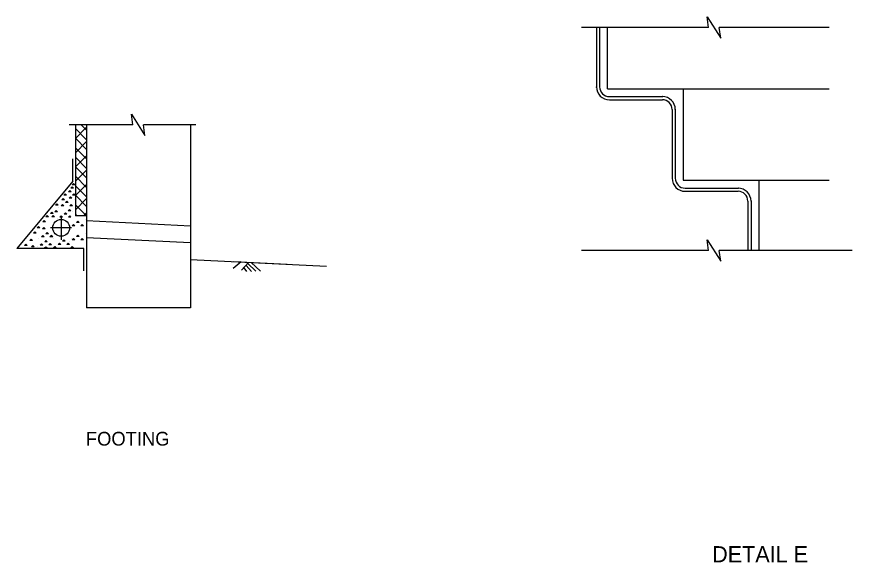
# Model space of a CAD drawing. Extents: x -1189.7 to -1130.7, y 892.4 to 924.3.
# Drawn here: x -1147.39 to -1134.97, y 892.4 to 900.51 of the extents above; entities that cross this region are included whole.
import ezdxf

# ---------------------------------------------------------------- set-up
doc = ezdxf.new("R2010")
doc.units = 0
for name, color, linetype in [('df_NO-PLOT', 7, 'Continuous'), ('str_Center-Line-A', 7, 'Continuous'), ('str_Concrete-A', 7, 'Continuous'), ('str_Grades-Top-Toe-Slope-A', 7, 'Continuous'), ('str_Hatching-A', 7, 'Continuous'), ('str_Non-Metallic-Components-B', 7, 'Continuous')]:
    doc.layers.add(name, color=color, linetype=linetype)

msp = doc.modelspace()

# ---------------------------------------------------------------- linework, layer by layer
at = {"layer": 'str_Center-Line-A'}
for p, q in [((-1146.731, 897.536), (-1146.731, 897.195)), ((-1146.575, 897.372), (-1146.889, 897.372))]:
    msp.add_line(p, q, dxfattribs=at)
at = {"layer": 'str_Concrete-A'}
for p, q in [((-1137.107, 900.347), (-1138.994, 900.347)), ((-1138.609, 899.438), (-1138.609, 900.346)), ((-1135.313, 900.347), (-1136.947, 900.347)), ((-1138.609, 899.438), (-1137.484, 899.438)), ((-1137.484, 899.438), (-1137.484, 898.078)), ((-1137.484, 899.438), (-1135.313, 899.438)), ((-1145.667, 898.901), (-1146.612, 898.901)), ((-1146.519, 898.901), (-1146.519, 897.548)), ((-1146.353, 898.901), (-1146.353, 896.182)), ((-1144.729, 898.901), (-1145.507, 898.901)), ((-1144.81, 898.901), (-1144.81, 896.182)), ((-1137.484, 898.078), (-1136.359, 898.078)), ((-1136.359, 898.078), (-1136.359, 897.034)), ((-1136.359, 898.078), (-1135.313, 898.078)), ((-1146.353, 897.548), (-1146.519, 897.548)), ((-1137.107, 897.034), (-1138.994, 897.034)), ((-1134.97, 897.034), (-1136.947, 897.034)), ((-1144.81, 896.182), (-1146.353, 896.182))]:
    msp.add_line(p, q, dxfattribs=at)
for points in [[(-1137.107, 900.347), (-1137.127, 900.507), (-1136.927, 900.187), (-1136.947, 900.347)], [(-1145.667, 898.901), (-1145.687, 899.061), (-1145.487, 898.741), (-1145.507, 898.901)], [(-1137.107, 897.035), (-1137.127, 897.195), (-1136.927, 896.875), (-1136.947, 897.035)]]:
    msp.add_lwpolyline(points, dxfattribs=at)
at = {"layer": 'str_Grades-Top-Toe-Slope-A'}
for p, q in [((-1144.056, 896.864), (-1144.175, 896.768)), ((-1144.17, 896.869), (-1143.371, 896.829)), ((-1143.948, 896.858), (-1144.048, 896.743)), ((-1143.983, 896.809), (-1143.9, 896.724)), ((-1143.958, 896.84), (-1143.835, 896.728)), ((-1143.904, 896.855), (-1143.766, 896.729)), ((-1144.016, 896.776), (-1143.978, 896.723))]:
    msp.add_line(p, q, dxfattribs=at)
at = {"layer": 'str_Hatching-A'}
for p, q in [((-1146.353, 898.866), (-1146.519, 898.699)), ((-1146.353, 898.678), (-1146.519, 898.845)), ((-1146.353, 898.82), (-1146.434, 898.901)), ((-1146.353, 898.537), (-1146.519, 898.704)), ((-1146.353, 898.654), (-1146.519, 898.487)), ((-1146.353, 898.396), (-1146.519, 898.562)), ((-1146.353, 898.442), (-1146.519, 898.275)), ((-1146.353, 898.254), (-1146.519, 898.421)), ((-1146.353, 898.113), (-1146.519, 898.279)), ((-1146.353, 898.23), (-1146.519, 898.063)), ((-1146.353, 897.971), (-1146.519, 898.138)), ((-1146.604, 897.924), (-1146.624, 897.904)), ((-1146.584, 897.904), (-1146.604, 897.924)), ((-1146.568, 897.982), (-1146.588, 897.962)), ((-1146.549, 897.962), (-1146.588, 897.962)), ((-1146.549, 897.962), (-1146.568, 897.982)), ((-1146.547, 898.028), (-1146.567, 898.008)), ((-1146.528, 898.008), (-1146.567, 898.008)), ((-1146.528, 898.008), (-1146.547, 898.028)), ((-1146.353, 898.017), (-1146.519, 897.851)), ((-1146.353, 897.83), (-1146.519, 897.997)), ((-1146.702, 897.807), (-1146.722, 897.787)), ((-1146.683, 897.787), (-1146.702, 897.807)), ((-1146.669, 897.876), (-1146.689, 897.856)), ((-1146.649, 897.856), (-1146.689, 897.856)), ((-1146.649, 897.856), (-1146.669, 897.876)), ((-1146.584, 897.904), (-1146.624, 897.904)), ((-1146.592, 897.83), (-1146.612, 897.811)), ((-1146.572, 897.811), (-1146.612, 897.811)), ((-1146.572, 897.811), (-1146.592, 897.83)), ((-1146.542, 897.877), (-1146.561, 897.857)), ((-1146.522, 897.857), (-1146.561, 897.857)), ((-1146.522, 897.857), (-1146.542, 897.877)), ((-1146.353, 897.688), (-1146.519, 897.855)), ((-1146.353, 897.805), (-1146.519, 897.639)), ((-1146.796, 897.729), (-1146.816, 897.709)), ((-1146.776, 897.709), (-1146.816, 897.709)), ((-1146.776, 897.709), (-1146.796, 897.729)), ((-1146.767, 897.675), (-1146.767, 897.675)), ((-1146.767, 897.675), (-1146.767, 897.675)), ((-1146.71, 897.718), (-1146.73, 897.698)), ((-1146.69, 897.698), (-1146.73, 897.698)), ((-1146.683, 897.787), (-1146.722, 897.787)), ((-1146.69, 897.698), (-1146.71, 897.718)), ((-1146.645, 897.766), (-1146.665, 897.746)), ((-1146.625, 897.746), (-1146.665, 897.746)), ((-1146.625, 897.746), (-1146.645, 897.766)), ((-1146.583, 897.719), (-1146.602, 897.699)), ((-1146.563, 897.699), (-1146.602, 897.699)), ((-1146.563, 897.699), (-1146.583, 897.719)), ((-1146.537, 897.79), (-1146.537, 897.79)), ((-1146.537, 897.79), (-1146.537, 897.79)), ((-1146.353, 897.547), (-1146.519, 897.714)), ((-1146.94, 897.552), (-1146.96, 897.532)), ((-1146.921, 897.532), (-1146.94, 897.552)), ((-1146.87, 897.605), (-1146.89, 897.585)), ((-1146.85, 897.585), (-1146.89, 897.585)), ((-1146.851, 897.552), (-1146.871, 897.532)), ((-1146.85, 897.585), (-1146.87, 897.605)), ((-1146.831, 897.532), (-1146.851, 897.552)), ((-1146.806, 897.63), (-1146.826, 897.61)), ((-1146.787, 897.61), (-1146.826, 897.61)), ((-1146.787, 897.61), (-1146.806, 897.63)), ((-1146.667, 897.595), (-1146.686, 897.576)), ((-1146.647, 897.576), (-1146.686, 897.576)), ((-1146.647, 897.576), (-1146.667, 897.595)), ((-1146.608, 897.645), (-1146.628, 897.625)), ((-1146.588, 897.625), (-1146.628, 897.625)), ((-1146.588, 897.625), (-1146.608, 897.645)), ((-1146.559, 897.619), (-1146.559, 897.619)), ((-1146.559, 897.619), (-1146.559, 897.619)), ((-1146.495, 897.548), (-1146.519, 897.572)), ((-1146.353, 897.593), (-1146.398, 897.548)), ((-1146.983, 897.478), (-1147.003, 897.458)), ((-1146.964, 897.458), (-1147.003, 897.458)), ((-1146.964, 897.458), (-1146.983, 897.478)), ((-1146.921, 897.532), (-1146.96, 897.532)), ((-1146.831, 897.532), (-1146.871, 897.532)), ((-1146.789, 897.504), (-1146.789, 897.505)), ((-1146.789, 897.504), (-1146.789, 897.504)), ((-1146.732, 897.547), (-1146.751, 897.528)), ((-1146.712, 897.528), (-1146.751, 897.528)), ((-1146.712, 897.528), (-1146.732, 897.547)), ((-1146.604, 897.549), (-1146.624, 897.529)), ((-1146.585, 897.529), (-1146.624, 897.529)), ((-1146.585, 897.529), (-1146.604, 897.549)), ((-1146.482, 897.468), (-1146.502, 897.449)), ((-1146.463, 897.449), (-1146.502, 897.449)), ((-1146.463, 897.449), (-1146.482, 897.468)), ((-1146.375, 897.492), (-1146.375, 897.492)), ((-1146.375, 897.492), (-1146.375, 897.492)), ((-1147.124, 897.311), (-1147.144, 897.291)), ((-1147.104, 897.291), (-1147.124, 897.311)), ((-1147.069, 897.392), (-1147.089, 897.372)), ((-1147.049, 897.372), (-1147.089, 897.372)), ((-1147.049, 897.372), (-1147.069, 897.392)), ((-1146.99, 897.375), (-1147.009, 897.355)), ((-1146.97, 897.355), (-1147.009, 897.355)), ((-1146.97, 897.355), (-1146.99, 897.375)), ((-1146.939, 897.303), (-1146.959, 897.283)), ((-1146.92, 897.283), (-1146.939, 897.303)), ((-1146.832, 897.327), (-1146.832, 897.327)), ((-1146.832, 897.327), (-1146.832, 897.327)), ((-1146.604, 897.377), (-1146.604, 897.377)), ((-1146.604, 897.377), (-1146.604, 897.377)), ((-1146.547, 897.42), (-1146.567, 897.401)), ((-1146.528, 897.401), (-1146.567, 897.401)), ((-1146.528, 897.401), (-1146.547, 897.42)), ((-1146.42, 897.421), (-1146.44, 897.402)), ((-1146.4, 897.402), (-1146.44, 897.402)), ((-1146.4, 897.402), (-1146.42, 897.421)), ((-1147.176, 897.204), (-1147.195, 897.185)), ((-1147.156, 897.185), (-1147.195, 897.185)), ((-1147.156, 897.185), (-1147.176, 897.204)), ((-1147.104, 897.291), (-1147.144, 897.291)), ((-1147.061, 897.212), (-1147.061, 897.212)), ((-1147.061, 897.212), (-1147.061, 897.212)), ((-1147.004, 897.255), (-1147.024, 897.235)), ((-1146.985, 897.235), (-1147.024, 897.235)), ((-1146.985, 897.235), (-1147.004, 897.255)), ((-1146.957, 897.182), (-1146.976, 897.163)), ((-1146.92, 897.283), (-1146.959, 897.283)), ((-1146.937, 897.163), (-1146.957, 897.182)), ((-1146.877, 897.256), (-1146.897, 897.236)), ((-1146.857, 897.236), (-1146.897, 897.236)), ((-1146.857, 897.236), (-1146.877, 897.256)), ((-1146.849, 897.206), (-1146.849, 897.206)), ((-1146.849, 897.206), (-1146.849, 897.206)), ((-1146.691, 897.191), (-1146.711, 897.172)), ((-1146.671, 897.172), (-1146.691, 897.191)), ((-1146.583, 897.215), (-1146.583, 897.215)), ((-1146.583, 897.215), (-1146.583, 897.215)), ((-1146.547, 897.213), (-1146.567, 897.193)), ((-1146.528, 897.193), (-1146.567, 897.193)), ((-1146.528, 897.193), (-1146.547, 897.213)), ((-1146.482, 897.261), (-1146.502, 897.241)), ((-1146.463, 897.241), (-1146.502, 897.241)), ((-1146.463, 897.241), (-1146.482, 897.261)), ((-1146.42, 897.214), (-1146.44, 897.194)), ((-1146.4, 897.194), (-1146.44, 897.194)), ((-1146.4, 897.194), (-1146.42, 897.214)), ((-1146.375, 897.285), (-1146.375, 897.285)), ((-1146.375, 897.285), (-1146.375, 897.285)), ((-1147.255, 897.127), (-1147.274, 897.107)), ((-1147.235, 897.107), (-1147.274, 897.107)), ((-1147.235, 897.107), (-1147.255, 897.127)), ((-1147.154, 897.11), (-1147.174, 897.09)), ((-1147.134, 897.09), (-1147.174, 897.09)), ((-1147.134, 897.09), (-1147.154, 897.11)), ((-1147.079, 897.091), (-1147.079, 897.091)), ((-1147.079, 897.091), (-1147.079, 897.091)), ((-1147.022, 897.134), (-1147.041, 897.115)), ((-1147.002, 897.115), (-1147.041, 897.115)), ((-1147.002, 897.115), (-1147.022, 897.134)), ((-1146.957, 897.086), (-1146.977, 897.067)), ((-1146.937, 897.067), (-1146.977, 897.067)), ((-1146.937, 897.163), (-1146.976, 897.163)), ((-1146.937, 897.067), (-1146.957, 897.086)), ((-1146.894, 897.136), (-1146.914, 897.116)), ((-1146.875, 897.116), (-1146.914, 897.116)), ((-1146.875, 897.116), (-1146.894, 897.136)), ((-1146.826, 897.092), (-1146.846, 897.072)), ((-1146.807, 897.072), (-1146.846, 897.072)), ((-1146.807, 897.072), (-1146.826, 897.092)), ((-1146.813, 897.1), (-1146.813, 897.1)), ((-1146.813, 897.1), (-1146.813, 897.1)), ((-1146.756, 897.143), (-1146.776, 897.124)), ((-1146.736, 897.124), (-1146.776, 897.124)), ((-1146.736, 897.124), (-1146.756, 897.143)), ((-1146.671, 897.172), (-1146.711, 897.172)), ((-1146.629, 897.144), (-1146.648, 897.125)), ((-1146.609, 897.125), (-1146.648, 897.125)), ((-1146.609, 897.125), (-1146.629, 897.144)), ((-1146.604, 897.17), (-1146.604, 897.17)), ((-1146.604, 897.17), (-1146.604, 897.17)), ((-1146.566, 897.093), (-1146.586, 897.073)), ((-1146.546, 897.073), (-1146.586, 897.073)), ((-1146.546, 897.073), (-1146.566, 897.093))]:
    msp.add_line(p, q, dxfattribs=at)
at = {"layer": 'str_Non-Metallic-Components-B'}
for p, q in [((-1138.726, 900.346), (-1138.726, 899.466)), ((-1146.557, 898.063), (-1146.557, 898.397)), ((-1146.557, 898.063), (-1147.392, 897.063)), ((-1136.523, 897.768), (-1136.523, 897.034)), ((-1146.353, 897.479), (-1144.81, 897.401)), ((-1146.353, 897.229), (-1144.81, 897.151)), ((-1146.392, 897.063), (-1147.392, 897.063)), ((-1146.392, 896.73), (-1146.392, 897.063)), ((-1144.81, 896.901), (-1142.787, 896.8))]:
    msp.add_line(p, q, dxfattribs=at)
for points in [[(-1138.773, 900.346), (-1138.773, 899.458), (-1138.773, 899.466)], [(-1138.58, 899.32), (-1137.789, 899.32), (-1137.794, 899.32)], [(-1138.58, 899.273), (-1138.58, 899.273), (-1137.794, 899.273)], [(-1137.648, 899.128), (-1137.648, 898.107), (-1137.648, 898.107)], [(-1137.601, 899.128), (-1137.601, 899.133), (-1137.601, 898.107)], [(-1137.455, 897.961), (-1136.663, 897.961), (-1136.669, 897.961)], [(-1137.455, 897.914), (-1137.455, 897.914), (-1136.669, 897.914)], [(-1136.476, 897.768), (-1136.476, 897.773), (-1136.476, 897.034)]]:
    msp.add_lwpolyline(points, dxfattribs=at)
msp.add_circle((-1146.731, 897.372), 0.125, dxfattribs=at)
for centre, radius, start, end in [((-1138.58, 899.466), 0.193, 180, 270), ((-1138.58, 899.466), 0.146, 180, 270), ((-1137.794, 899.128), 0.193, 0, 90), ((-1137.794, 899.128), 0.146, 0, 90), ((-1137.455, 898.107), 0.193, 180, 270), ((-1137.455, 898.107), 0.146, 180, 270), ((-1136.669, 897.768), 0.193, 0, 90), ((-1136.669, 897.768), 0.146, 0, 90)]:
    msp.add_arc(centre, radius, start, end, dxfattribs=at)

# ---------------------------------------------------------------- texts
at = {"layer": 'df_NO-PLOT'}
for s, height, p in [('FOOTING', 0.204, (-1146.363, 894.136)), ('DETAIL E', 0.24, (-1137.054, 892.402))]:
    msp.add_text(s, height=height, dxfattribs=at).set_placement(p)

doc.saveas('drawing.dxf')
